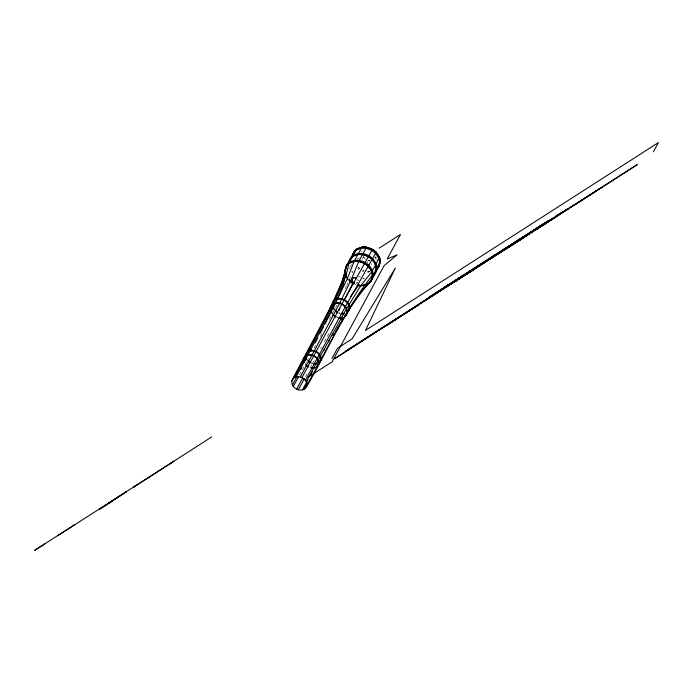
<?xml version="1.0" encoding="UTF-8"?>
<svg xmlns="http://www.w3.org/2000/svg" width="693" height="693" viewBox="0 0 693 693"><rect width="100%" height="100%" fill="white"/><g stroke="black" fill="none" stroke-linecap="round" stroke-linejoin="round"><path stroke-width="0.52" stroke-dasharray="3.46 2.6" d="M371.535 264.969L371.656 263.591M367.524 262.76L367.697 261.374M346.829 285.317L348.042 282.579M345.27 288.635L346.439 286.148M335.516 307.822L336.997 304.981M332.207 314.111L334.572 309.624M329.47 319.282L331.748 314.977M320.201 336.616L323.103 331.211M313.998 348.146L315.514 345.348M299.376 375.234L306.566 361.928M307.051 361.027L308.524 358.307M305.336 376.801L307.727 372.392M310.109 367.983L312.075 364.362M312.569 363.453L315.02 358.931M349.393 279.522L349.887 278.621M350.381 277.728L350.875 276.828M320.59 348.7L321.543 346.959M324.402 341.744L329.314 332.831M349.038 268.962L349.532 268.07M350.026 267.177L351.516 264.492M361.902 259.208L363.608 256.938A6.939 5.561 28.4 0 0 365.497 258.792M357.077 259.078L359.468 257.865M361.114 251.628L362.188 251.585M355.171 284.277L355.804 284.511M376.16 257.129L376.749 257.744M376.438 260.144L375.329 257.32A6.939 5.561 28.4 0 1 374.203 258.931A6.843 5.483 28.4 0 0 375.415 256.523M369.005 272.54A14.293 11.46 28.4 0 1 367.619 272.54M363.522 271.803A14.293 11.46 28.4 0 1 362.24 271.353M358.792 269.516A14.293 11.46 28.4 0 1 357.718 268.719M369.586 271.465A14.293 11.46 28.4 0 1 368.2 271.465M364.102 270.738A14.293 11.46 28.4 0 1 362.82 270.279M359.372 268.442A14.293 11.46 28.4 0 1 358.298 267.654M364.163 278.898A14.345 11.504 28.4 0 1 362.768 278.759M360.637 277.07A14.345 11.504 28.4 0 1 359.346 276.611M352.858 272.106A14.345 11.504 28.4 0 1 351.975 271.032M350.138 279.894A14.345 11.504 28.4 0 1 349.177 278.915M369.871 271.301A14.345 11.504 28.4 0 1 367.316 271.232M359.754 268.477A14.345 11.504 28.4 0 1 358.532 267.602M369.967 260.351A6.939 5.561 28.4 0 1 368.13 260.057M357.692 282.19A3.257 2.607 28.4 0 1 356.141 283.065M357.813 279.574A3.257 2.607 28.4 0 1 358.142 280.691M364.336 278.369A14.155 11.348 28.4 0 1 362.959 278.239M359.009 277.183A14.155 11.348 28.4 0 1 357.805 276.646M352.598 272.739A14.155 11.348 28.4 0 1 351.732 271.682M369.542 271.292A14.155 11.348 28.4 0 1 368.165 271.284M364.111 270.547A14.155 11.348 28.4 0 1 362.837 270.097M359.442 268.278A14.155 11.348 28.4 0 1 358.394 267.498M369.993 260.447A6.843 5.483 28.4 0 1 367.966 260.135M365.54 258.974A6.843 5.483 28.4 0 1 363.071 256.254M357.779 282.172A3.3 2.642 28.4 0 1 357.64 282.389M356.869 283.013A3.3 2.642 28.4 0 1 356.063 283.281M357.753 279.738A3.3 2.642 28.4 0 1 358.056 280.578M339.804 313.617A9.148 7.337 28.4 0 1 338.912 313.323M334.459 310.256A9.148 7.337 28.4 0 1 333.515 308.974M337.569 317.766A9.148 7.337 28.4 0 1 336.677 317.463M339.908 313.019A8.403 6.739 28.4 0 1 339.085 312.751M337.664 317.16A8.403 6.739 28.4 0 1 336.85 316.892M312.352 363.799A8.082 6.48 28.4 0 1 311.564 363.539M312.439 363.262A7.424 5.951 28.4 0 1 311.72 363.028"/><path stroke-width="1.04" d="M464.812 275.476L464.864 275.034L463.08 275.866L450.294 283.723M345.305 270.209L342.368 281.254L338.738 290.54M344.811 271.102A14.562 11.677 28.4 0 0 345.573 275.234L343.061 285.178L337.387 298.865M358.87 249.064L356.774 249.056A14.345 11.504 28.4 0 0 354.114 251.88L346.205 266.077L344.655 273.553L341.571 282.718L330.899 306.609L292.203 379.929M356.774 249.056L348.9 263.201L347.28 270.798L344.144 280.05L333.402 304.045L294.681 377.399M482.363 264.224L482.441 263.764L480.084 264.891L466.822 273.094L467.359 272.609M472.21 270.738L472.34 270.244L471.11 270.712L461.91 276.273L462.456 275.753M369.265 248.475L366.554 247.132A14.345 11.504 28.4 0 0 362.023 247.046L354.227 261.166L347.262 278.872L335.386 303.309L296.18 376.853M366.554 247.132L358.818 261.252L351.576 278.984L339.561 303.439L300.303 376.992M469.646 272.384L469.672 271.786L461.954 276.212M476.957 267.689L476.983 267.091L469.274 271.526L469.767 271.058M467.758 273.596L467.862 272.947L462.794 275.71M490.479 259.026L490.627 258.35L485.117 261.365M497.791 254.331L497.946 253.655L492.593 256.427M338.34 291.441L333.939 301.074M353.187 282.484L345.053 298.934M484.935 262.578L485.143 261.859L476.775 266.744M334.58 304.851L335.377 303.162M333.541 301.931L318.607 331.341L291.796 381.297M334.182 305.7L324.991 323.995M320.183 333.229L323.518 326.853M348.787 309.173L360.784 291.71L368.641 283.628A14.562 11.677 28.4 0 0 371.335 280.76L378.889 266.355L378.439 265.22M368.641 283.628L370.071 280.916M371.015 279.114L371.491 278.214M374.333 272.791L380.258 261.452A14.345 11.504 28.4 0 0 379.513 257.328L378.101 255.942M375.753 270.088L376.23 269.179M338.955 310.577L339.951 308.68M306.211 381.774L346.379 308.922L360.542 286.122L371.968 271.604L379.513 257.328M315.038 342.948L317.827 337.682M363.314 285.672L363.79 284.762M374.159 273.051C346.63 307.025 328.283 347.522 306.826 385.473M310.559 351.334L311.564 349.454M305.31 380.318L345.175 306.999L376.221 252.209A14.345 11.504 28.4 0 0 372.488 249.289L371.162 249.307M350.389 296.647L359.208 284.676M305.656 360.464L306.627 358.645M292.411 384.996L296.959 376.585M300.857 369.36L301.81 367.602M293.312 386.451L298.362 377.105M301.949 377.616L341.762 304.262L372.488 249.289M296.673 389.154L302.737 377.936M298.319 389.778L304.383 378.56M302.443 389.916L308.004 379.634M310.421 375.173L312.326 371.647M303.941 389.371L307.484 382.831M306.419 386.841C327.668 351.472 342.758 311.088 371.335 280.76M331.982 358.506L337.543 348.232L352.035 338.938L395.339 268.044L365.514 330.396L658.35 142.611L653.36 151.836M459.771 278.075L451.498 283.316L452.157 282.831M456.834 280.379L522.626 238.193M455.639 280.604L453.889 281.782L458.645 278.664M451.671 282.952L459.693 277.997M460.802 277.486L347.721 350L348.839 349.22M463.141 275.823L464.431 275.312L464.275 275.823L500.589 252.122M526.758 235.031L345.279 351.446L346.405 350.649M548.094 220.98L432.614 294.906M323.709 350.701L324.722 348.839M328.543 341.874L329.496 340.133M345.573 275.234L346.067 274.333M331.973 335.655L332.969 333.861M345.807 269.326L346.301 268.434M333.636 335.04L334.65 333.246M341.025 319.508L341.995 317.801M335.663 331.445L338.877 325.823M339.942 323.952L340.956 322.228M341.961 320.512L342.966 318.789M492.143 257.952L504.209 249.151M519.022 240.722L528.482 233.749L511.824 245.331M211.686 436.945L57.675 535.715M459.546 277.763L460.013 277.321M504.106 249.878L526.533 235.092M447.427 285.429L443.225 288.227M447.028 285.793L447.851 285.118M435.958 292.888L436.841 292.177M433.047 294.612L428.638 297.583L548.154 220.859M449.523 284.719L450.632 283.939M447.028 286.192L448.206 285.369M504.132 249.419L505.327 248.596M417.766 304.937L463.201 275.788M522.141 238.115L531.228 232.198L522.626 237.768M509 246.24L510.472 245.253M456.418 280.137L455.613 280.682L458.333 278.984M525.173 235.871L527.867 234.095M483.419 262.734L490.783 257.891M491.883 257.536L478.811 266.043M452.07 282.935L454.08 281.618M520.209 238.886L486.988 260.403M524.324 236.668L540.367 225.961M454.487 281.384L458.116 279.019M471.37 270.677L461.824 276.923L502.053 251.039M503.993 249.549L513.591 243.278M531.522 232.051L536.018 229.123L525.632 235.863M168.979 464.501L173.874 461.287L133.602 487.153L137.509 484.58M451.1 283.532L448.284 285.377L449.064 284.91M462.629 276.143L464.544 274.904M515.237 242.048L518.814 239.613M452.789 282.432L446.716 286.391L452.694 282.614M455.5 280.682L450.398 284.026L455.37 280.908M457.068 279.695L464.414 274.956M458.523 278.759L460.117 277.728M108.602 503.369L112.431 500.944L99.636 509.173L106.133 504.998M453.274 282.086L467.099 273.224M457.293 279.513L443.078 288.721L448.068 285.594M457.545 279.374L460.369 277.538M470.608 270.989L458.792 278.569L464.752 274.887M447.262 286.209L468.087 272.747M513.123 243.893L515.635 242.264M515.384 242.446L539.656 226.793L513.504 243.477M540.193 226.282L543.503 224.142L534.164 230.102L535.776 229.106M466.727 273.77L485.291 261.755L424.644 300.736M516.302 242.03L499.133 253.188L547.21 222.583M517.87 240.826L523.917 236.876L515.947 241.909M554.313 217.515L542.151 225.338L560.005 213.834L555.015 217.03M520.547 239.111L524.021 236.876M524.887 236.339L532.345 231.471L527.191 234.728M527.971 234.355L529.928 233.082M459.771 277.893L481.817 263.825M475.155 268.044L423.518 301.36L436.261 293.252M480.318 264.787L471.612 270.426L472.73 269.724M493.598 256.367L503.802 249.775L492.238 257.138M502.408 250.797L505.838 248.596M508.264 247.029L511.659 244.846M547.842 221.448L552.849 218.226L535.091 229.565L547.219 221.803M501.204 251.559L520.937 238.894M510.369 245.66L557.553 215.956M518.659 240.506L526.299 235.577M580.448 201.152L601.593 187.482L577.434 202.867M379.088 248.198L400.45 234.503L387.196 259.009L397.046 254.851L384.139 265.592L332.094 361.833L308.073 377.243M44.647 543.97L34.65 550.389L74.48 524.826M567.03 209.416L637.274 164.605L574.714 204.955M399.402 316.918L334.364 358.861L472.505 270.27L463.712 275.797M403.638 314.388L419.317 304.383L387.552 324.748L398.241 317.948M488.426 259.788L511.347 245.079M551.914 219.118L574.246 204.911M558.982 214.7L568.433 208.862M577.425 203.092L534.814 230.31L558.974 214.925M474.532 268.46L430.985 296.379L481.722 263.99M477.564 266.649L473.406 269.3M499.168 252.642L519.551 239.553M497.652 253.603L502.919 250.216M520.772 238.825L528.698 233.81M525.147 236.01L527.347 234.606M527.988 234.199L531.444 231.99M518.459 240.298L525.753 235.646M522.522 237.673L525.303 235.923M525.58 235.733L529.305 233.35M532.614 231.462L535.888 229.383M462.066 276.62L439.986 290.523L478.057 266.173M450.268 284.191L461.893 276.949M471.604 270.513L449.662 284.546M453.257 282.458L455.596 280.96M530.041 232.891L534.511 230.05L531.722 231.826M460.005 277.928L454.036 281.687M456.375 279.79L459.45 277.85M455.223 280.96L457.103 279.773M445.911 286.53L452.018 282.735M534.329 229.807L535.94 228.803M447.964 285.334L450.58 283.706M447.271 285.828L449.445 284.485M526.351 235.291L527.13 234.814L524.081 237.474L506.531 248.726L509.19 246.301L523.587 236.547M455.457 280.526L456.852 279.686M452.746 282.372L458.532 279.097L455.232 281.627L462.344 276.654L459.615 278.084M543.373 223.9L543.788 223.7L539.63 226.299M354.114 251.88L355.197 251.845M375.234 252.087L376.221 252.209M362.023 247.046L362.534 247.262M369.716 248.7L370.166 248.926M379.669 260.837L380.258 261.452M352.321 256.115A14.293 11.46 28.4 0 1 371.803 250.623A14.293 11.46 28.4 0 1 376.022 270.019M352.902 255.041A14.293 11.46 28.4 0 1 372.384 249.549A14.155 11.348 28.4 0 1 377.364 268.044M376.602 268.953A14.293 11.46 28.4 0 0 372.384 249.549A14.155 11.348 28.4 0 0 353.335 254.01M348.848 262.456A14.345 11.504 28.4 0 1 368.381 256.878A14.345 11.504 28.4 0 1 372.652 276.368M349.428 261.374A14.345 11.504 28.4 0 1 368.971 255.804A14.345 11.504 28.4 0 1 373.241 275.286M353.863 283.957A14.345 11.504 28.4 0 1 349.012 263.435A14.345 11.504 28.4 0 1 371.613 271.448A14.345 11.504 28.4 0 1 357.709 285.325M345.582 269.334A14.345 11.504 28.4 0 1 365.895 262.985A14.345 11.504 28.4 0 1 367.55 283.376M361.339 285.802A14.562 11.677 28.4 0 1 358.723 285.585M352.694 283.394A14.562 11.677 28.4 0 1 349.541 281.046M346.205 266.077A14.562 11.677 28.4 0 1 348.9 263.201M354.227 261.166A14.562 11.677 28.4 0 1 358.818 261.252M364.847 263.444A14.562 11.677 28.4 0 1 368.641 266.407M371.968 271.604A14.562 11.677 28.4 0 1 372.73 275.727M354.565 282.961A3.257 2.607 28.4 0 1 352.087 278.941A3.257 2.607 28.4 0 1 356.635 278.274M347.132 277.65A14.155 11.348 28.4 0 1 354.279 261.538A14.155 11.348 28.4 0 1 372.21 274.073A14.155 11.348 28.4 0 1 357.761 285.083M353.976 283.74A14.155 11.348 28.4 0 1 349.714 280.795M349.506 261.096A14.155 11.348 28.4 0 1 368.494 256.653A14.155 11.348 28.4 0 1 373.527 275.13M371.179 249.619A6.843 5.483 28.4 0 1 371.769 249.93M354.149 283.065A3.3 2.642 28.4 0 1 352.009 278.976A3.3 2.642 28.4 0 1 356.566 278.421M378.889 266.355A14.345 11.504 28.4 0 1 376.628 268.884M369.655 248.787A6.939 5.561 28.4 0 1 372.115 249.818M333.134 308.307A9.148 7.337 28.4 0 1 336.244 299.047A9.148 7.337 28.4 0 1 347.739 302.417A9.148 7.337 28.4 0 1 347.444 312.5M344.109 313.903A9.148 7.337 28.4 0 1 340.705 313.834M338.045 312.959A9.148 7.337 28.4 0 1 335.048 310.871M330.899 312.448A9.148 7.337 28.4 0 1 336.278 302.642A9.148 7.337 28.4 0 1 347.479 310.828A9.148 7.337 28.4 0 1 338.461 317.974M335.81 317.099A9.148 7.337 28.4 0 1 332.805 315.012M344.542 313.132A8.403 6.739 28.4 0 1 341.554 313.34M337.526 312.006A8.403 6.739 28.4 0 1 333.766 302.009A8.403 6.739 28.4 0 1 344.516 300.485A8.403 6.739 28.4 0 1 348.276 310.473M336.053 316.554A8.403 6.739 28.4 0 1 331.635 305.977A8.403 6.739 28.4 0 1 343.425 305.396A8.403 6.739 28.4 0 1 344.681 316.129M342.307 317.273A8.403 6.739 28.4 0 1 339.31 317.481M306.462 359.104A8.082 6.48 28.4 0 1 309.208 350.927A8.082 6.48 28.4 0 1 319.36 353.898A8.082 6.48 28.4 0 1 319.101 362.803M316.155 364.05A8.082 6.48 28.4 0 1 313.929 364.102M310.066 362.82A8.082 6.48 28.4 0 1 308.151 361.374M303.932 362.621A8.082 6.48 28.4 0 1 309.182 354.573A8.082 6.48 28.4 0 1 318.832 361.564A8.082 6.48 28.4 0 1 311.694 368.243M307.822 366.961A8.082 6.48 28.4 0 1 305.908 365.514M306.557 357.787A7.424 5.951 28.4 0 1 314.795 351.412A7.424 5.951 28.4 0 1 319.083 361.963M317.099 363.193A7.424 5.951 28.4 0 1 313.894 363.548M311.01 362.725A7.424 5.951 28.4 0 1 308.108 360.533M304.53 362.526A7.424 5.951 28.4 0 1 307.692 355.448A7.424 5.951 28.4 0 1 316.77 358.489A7.424 5.951 28.4 0 1 316.398 366.493M314.301 367.507A7.424 5.951 28.4 0 1 311.651 367.688M308.775 366.866A7.424 5.951 28.4 0 1 305.864 364.674M126.516 491.64L107.259 504.14L126.516 491.64M561.183 212.89L555.595 216.476L566.016 209.875L561.183 212.89M293.156 386.235A7.909 6.341 28.4 0 0 306.219 387.231A7.909 6.341 28.4 0 0 298.562 376.689A7.909 6.341 28.4 0 0 293.156 386.235"/></g></svg>
